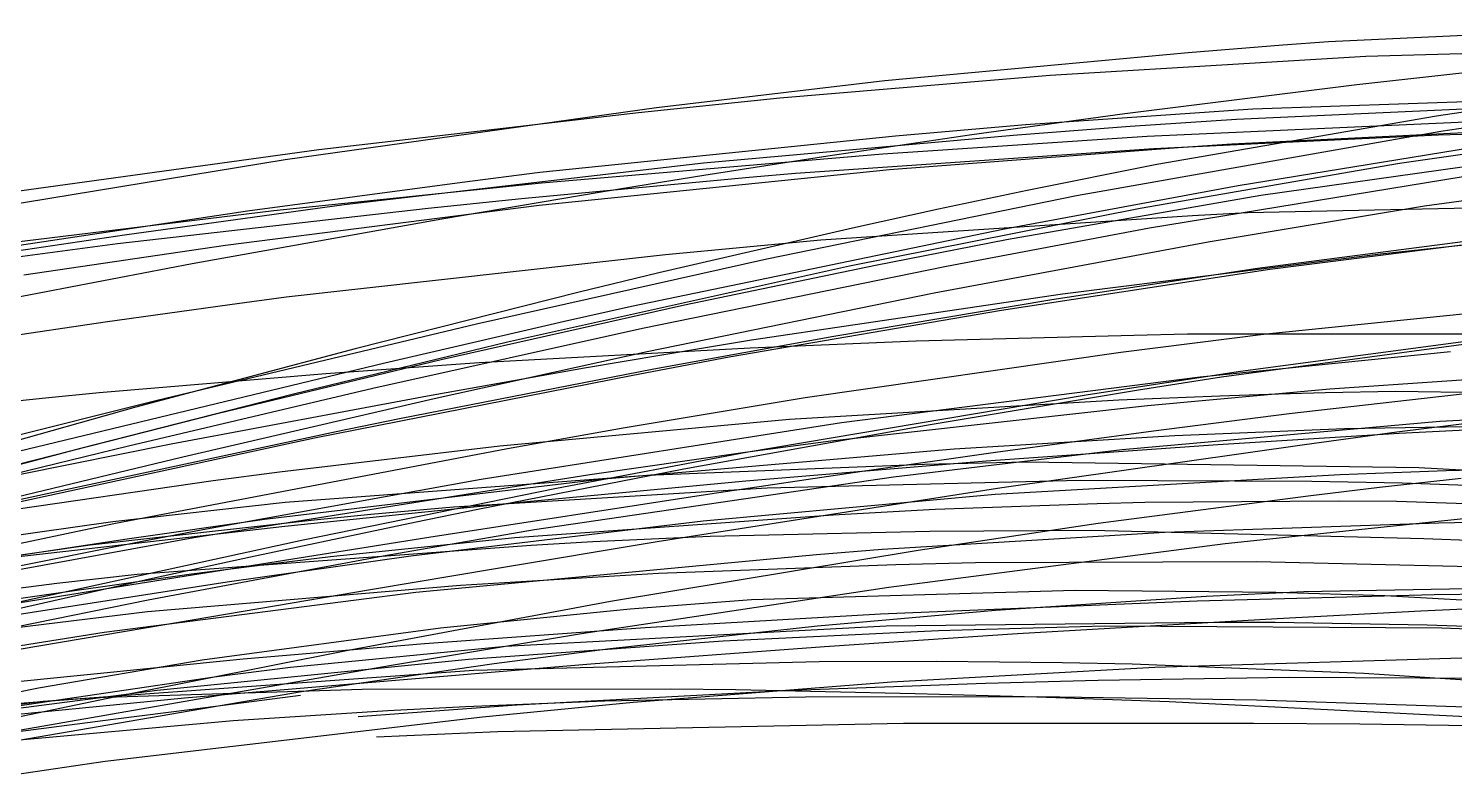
# Model space of a CAD drawing. Header units: metres. Extents: x -663 to 215, y -40 to 703.
# Drawn here: x -60.8 to 15.7, y 332.8 to 372.9 of the extents above; entities that cross this region are included whole.
import ezdxf

# ---------------------------------------------------------------- set-up
doc = ezdxf.new("R2010")
doc.units = ezdxf.units.M

msp = doc.modelspace()

# ---------------------------------------------------------------- linework, layer by layer
for p, q in [((8.971, 372.19, -2354.521), (6.527, 372.014, -2353.66)), ((24.241, 372.91, -2360.188), (8.971, 372.19, -2354.521)), ((1.434, 371.615, -2351.887), (-14.849, 370.107, -2346.401)), ((10.974, 371.408, -2351.732), (-5.978, 370.392, -2345.881)), ((6.527, 372.014, -2353.66), (1.434, 371.615, -2351.887)), ((29.881, 371.963, -2358.74), (10.974, 371.408, -2351.732)), ((17.504, 370.664, -2352.966), (10.504, 369.881, -2350.769)), ((-14.849, 370.107, -2346.401), (-27.119, 368.654, -2342.521)), ((-5.978, 370.392, -2345.881), (-20.491, 369.168, -2341.203)), ((10.504, 369.881, -2350.769), (-1.959, 368.34, -2347.032)), ((-20.491, 369.168, -2341.203), (-28.081, 368.392, -2338.891)), ((24.094, 369.24, -2351.212), (4.908, 368.578, -2343.904)), ((23.129, 369.453, -2368.657), (14.773, 368.207, -2366.106)), ((26.558, 369.14, -2357.224), (15.007, 367.378, -2354.319)), ((-27.119, 368.654, -2342.521), (-47.048, 365.871, -2336.575)), ((-28.081, 368.392, -2338.891), (-45.242, 366.41, -2333.894)), ((4.908, 368.578, -2343.904), (-7.3, 367.749, -2339.655)), ((17.74, 368.658, -2347.291), (4.043, 368.037, -2342.241)), ((-7.3, 367.749, -2339.655), (-14.286, 367.142, -2337.369)), ((-1.959, 368.34, -2347.032), (-10.174, 367.204, -2344.712)), ((-1.68, 367.657, -2340.227), (-7.958, 367.179, -2338.071)), ((4.043, 368.037, -2342.241), (-1.68, 367.657, -2340.227)), ((17.132, 367.918, -2353.595), (-0.754, 367.12, -2347.307)), ((14.773, 368.207, -2366.106), (-0.238, 365.617, -2361.544)), ((28.464, 367.931, -2368.586), (12.793, 365.667, -2364.169)), ((30.649, 367.586, -2359.2), (14.888, 367.189, -2353.331)), ((-14.286, 367.142, -2337.369), (-33.378, 365.177, -2331.473)), ((-7.958, 367.179, -2338.071), (-24.594, 365.68, -2332.571)), ((-10.174, 367.204, -2344.712), (-17.92, 366.06, -2342.611)), ((-0.754, 367.12, -2347.307), (-14.964, 366.173, -2342.667)), ((15.007, 367.378, -2354.319), (-4.552, 363.924, -2349.27)), ((14.888, 367.189, -2353.331), (-0.404, 366.458, -2347.979)), ((16.264, 367.314, -2347.238), (3.781, 366.701, -2342.687)), ((19.258, 366.927, -2359.261), (4.13, 364.476, -2354.962)), ((-45.242, 366.41, -2333.894), (-62.729, 363.998, -2329.195)), ((-14.964, 366.173, -2342.667), (-33.286, 364.619, -2337.082)), ((-17.92, 366.06, -2342.611), (-24.566, 365.024, -2340.871)), ((-0.404, 366.458, -2347.979), (-19.64, 365.131, -2341.681)), ((0.907, 366.509, -2341.684), (-14.606, 365.32, -2336.41)), ((3.781, 366.701, -2342.687), (0.907, 366.509, -2341.684)), ((24.294, 366.615, -2369.599), (5.333, 363.955, -2364.495)), ((-47.048, 365.871, -2336.575), (-62.298, 363.356, -2332.351)), ((-24.594, 365.68, -2332.571), (-43.891, 363.457, -2326.667)), ((-14.606, 365.32, -2336.41), (-33.419, 363.407, -2330.476)), ((-0.238, 365.617, -2361.544), (-7.201, 364.225, -2359.44)), ((12.793, 365.667, -2364.169), (-1.141, 363.245, -2360.188)), ((30.657, 365.628, -2366.437), (14.131, 363.37, -2361.47)), ((-37.542, 364.652, -2330.301), (-49.078, 363.101, -2327.17)), ((-33.286, 364.619, -2337.082), (-47.664, 363.119, -2333.039)), ((-33.378, 365.177, -2331.473), (-37.542, 364.652, -2330.301)), ((-22.136, 364.913, -2340.914), (-34.367, 363.776, -2337.232)), ((-27.567, 364.538, -2340.105), (-30.084, 364.124, -2339.471)), ((-24.566, 365.024, -2340.871), (-27.567, 364.538, -2340.105)), ((-19.64, 365.131, -2341.681), (-22.136, 364.913, -2340.914)), ((16.212, 364.944, -2361.36), (-0.631, 362.197, -2356.069)), ((-34.367, 363.776, -2337.232), (-39.368, 363.252, -2335.791)), ((-30.084, 364.124, -2339.471), (-38.65, 362.678, -2337.348)), ((-4.552, 363.924, -2349.27), (-21.183, 360.528, -2344.81)), ((-7.201, 364.225, -2359.44), (-11.962, 363.216, -2358.004)), ((4.13, 364.476, -2354.962), (-8.513, 362.118, -2351.288)), ((5.333, 363.955, -2364.495), (-8.309, 361.57, -2360.739)), ((-47.664, 363.119, -2333.039), (-64.75, 361.054, -2328.555)), ((-49.078, 363.101, -2327.17), (-61.687, 361.205, -2323.985)), ((-39.368, 363.252, -2335.791), (-56.053, 361.353, -2331.138)), ((-43.891, 363.457, -2326.667), (-55.691, 361.829, -2323.341)), ((-33.419, 363.407, -2330.476), (-50.265, 361.268, -2325.607)), ((-1.141, 363.245, -2360.188), (-16.751, 360.154, -2355.661)), ((-11.962, 363.216, -2358.004), (-16.585, 362.198, -2356.612)), ((4.632, 363.015, -2344.436), (1.665, 362.859, -2343.33)), ((14.131, 363.37, -2361.47), (2.522, 361.444, -2357.854)), ((24.113, 363.425, -2352.147), (4.632, 363.015, -2344.436)), ((-38.65, 362.678, -2337.348), (-52.054, 360.291, -2334.156)), ((1.665, 362.859, -2343.33), (-18.291, 361.554, -2336.113)), ((23.563, 362.225, -2362.501), (5.825, 359.981, -2357.345)), ((-55.691, 361.829, -2323.341), (-61.476, 360.96, -2321.788)), ((-8.513, 362.118, -2351.288), (-28.448, 357.994, -2345.366)), ((-16.585, 362.198, -2356.612), (-26.983, 359.805, -2353.487)), ((-18.291, 361.554, -2336.113), (-26.637, 360.766, -2333.314)), ((-8.309, 361.57, -2360.739), (-15.359, 360.191, -2358.762)), ((-0.631, 362.197, -2356.069), (-11.538, 360.145, -2352.542)), ((20.85, 362.069, -2362.514), (5.163, 360.026, -2357.985)), ((21.478, 361.851, -2361.487), (11.768, 360.8, -2358.856)), ((-56.053, 361.353, -2331.138), (-71.88, 359.263, -2327.006)), ((-50.265, 361.268, -2325.607), (-61.092, 359.684, -2322.703)), ((-26.637, 360.766, -2333.314), (-47.002, 358.494, -2326.839)), ((2.522, 361.444, -2357.854), (-12.201, 358.715, -2353.15)), ((11.768, 360.8, -2358.856), (-5.314, 358.659, -2354.328)), ((-52.054, 360.291, -2334.156), (-73.229, 356.23, -2329.384)), ((-21.183, 360.528, -2344.81), (-36.785, 357.045, -2340.489)), ((-16.751, 360.154, -2355.661), (-35.117, 356.077, -2350.238)), ((-11.538, 360.145, -2352.542), (-27.859, 356.806, -2347.163)), ((-15.359, 360.191, -2358.762), (-25.601, 358.061, -2355.852)), ((5.825, 359.981, -2357.345), (-8.58, 357.786, -2353.311)), ((5.163, 360.026, -2357.985), (-5.882, 358.345, -2354.874)), ((-26.983, 359.805, -2353.487), (-31.267, 358.761, -2352.202)), ((-47.002, 358.494, -2326.839), (-50.029, 358.089, -2325.95)), ((-31.267, 358.761, -2352.202), (-43.291, 355.729, -2348.602)), ((-12.201, 358.715, -2353.15), (-27.614, 355.555, -2348.095)), ((-5.314, 358.659, -2354.328), (-22.006, 356.182, -2350.005)), ((-50.029, 358.089, -2325.95), (-56.713, 357.16, -2324.027)), ((-25.601, 358.061, -2355.852), (-38.678, 355.131, -2352.07)), ((-28.448, 357.994, -2345.366), (-32.045, 357.182, -2344.274)), ((-8.58, 357.786, -2353.311), (-23.211, 355.266, -2349.303)), ((-5.882, 358.345, -2354.874), (-17.588, 356.382, -2351.619)), ((21.553, 358.128, -2359.009), (5.619, 356.512, -2354.477)), ((-56.713, 357.16, -2324.027), (-66.633, 355.69, -2321.281)), ((-36.785, 357.045, -2340.489), (-53.934, 352.957, -2335.602)), ((-32.045, 357.182, -2344.274), (-41.709, 354.953, -2341.325)), ((-27.859, 356.806, -2347.163), (-42.341, 353.586, -2342.299)), ((-17.588, 356.382, -2351.619), (-27.257, 354.622, -2348.954)), ((-22.006, 356.182, -2350.005), (-24.589, 355.757, -2349.343)), ((-13.175, 356.129, -2334.935), (-22.086, 355.761, -2332.02)), ((-1.482, 356.446, -2338.892), (-13.175, 356.129, -2334.935)), ((5.619, 356.512, -2354.477), (-2.179, 355.523, -2352.238)), ((1.395, 356.506, -2339.88), (-1.482, 356.446, -2338.892)), ((21.364, 356.514, -2347.041), (1.395, 356.506, -2339.88)), ((18.84, 356.315, -2361.647), (3.23, 354.194, -2357.147)), ((18.691, 356.43, -2360.595), (4.241, 354.511, -2356.367)), ((-43.291, 355.729, -2348.602), (-55.142, 352.565, -2345.061)), ((-35.117, 356.077, -2350.238), (-46.612, 353.286, -2346.781)), ((-27.614, 355.555, -2348.095), (-39.056, 353.03, -2344.264)), ((-22.086, 355.761, -2332.02), (-36.629, 354.966, -2327.418)), ((-24.589, 355.757, -2349.343), (-30.983, 354.677, -2347.706)), ((-2.179, 355.523, -2352.238), (-19.129, 353.09, -2347.336)), ((15.519, 355.562, -2356.048), (2.083, 354.195, -2352.332)), ((-41.709, 354.953, -2341.325), (-61.373, 350.209, -2335.247)), ((-38.678, 355.131, -2352.07), (-50.71, 352.232, -2348.515)), ((-36.629, 354.966, -2327.418), (-44.877, 354.377, -2324.922)), ((-27.257, 354.622, -2348.954), (-40.923, 351.961, -2345.205)), ((-30.983, 354.677, -2347.706), (-39.402, 353.188, -2345.553)), ((-23.211, 355.266, -2349.303), (-28.391, 354.293, -2347.902)), ((-44.877, 354.377, -2324.922), (-57.05, 353.36, -2321.358)), ((-28.391, 354.293, -2347.902), (-45.483, 350.919, -2343.303)), ((2.083, 354.195, -2352.332), (-17.178, 351.743, -2346.935)), ((4.241, 354.511, -2356.367), (-3.94, 353.255, -2353.92)), ((3.23, 354.194, -2357.147), (-1.224, 353.498, -2355.83)), ((23.458, 354.531, -2357.97), (9.04, 353.565, -2354.331)), ((-59.93, 353.083, -2320.546), (-73.504, 351.671, -2316.797)), ((-57.05, 353.36, -2321.358), (-59.93, 353.083, -2320.546)), ((-46.612, 353.286, -2346.781), (-58.047, 350.375, -2343.301)), ((-42.341, 353.586, -2342.299), (-55.47, 350.501, -2337.839)), ((-39.402, 353.188, -2345.553), (-53.17, 350.604, -2342.031)), ((-39.056, 353.03, -2344.264), (-52.55, 349.914, -2339.688)), ((-19.129, 353.09, -2347.336), (-28.904, 351.464, -2344.483)), ((-3.94, 353.255, -2353.92), (-22.294, 350.157, -2348.34)), ((-1.224, 353.498, -2355.83), (-12.417, 351.652, -2352.484)), ((3.146, 353.188, -2352.437), (-2.287, 352.968, -2351.062)), ((9.04, 353.565, -2354.331), (-0.752, 352.667, -2351.863)), ((6.295, 353.29, -2353.232), (3.146, 353.188, -2352.437)), ((8.803, 353.356, -2353.864), (6.295, 353.29, -2353.232)), ((19.674, 353.687, -2336.196), (6.855, 352.227, -2333.602)), ((12.574, 353.426, -2354.814), (8.803, 353.356, -2353.864)), ((28.338, 353.231, -2358.782), (12.574, 353.426, -2354.814)), ((-55.142, 352.565, -2345.061), (-73.358, 347.457, -2339.632)), ((-53.934, 352.957, -2335.602), (-66.556, 349.795, -2331.913)), ((-2.287, 352.968, -2351.062), (-19.962, 351.937, -2346.564)), ((-0.752, 352.667, -2351.863), (-17.753, 350.769, -2347.566)), ((21.87, 352.388, -2334.136), (12.649, 351.241, -2332.638)), ((29.326, 352.603, -2361.932), (14.952, 351.814, -2358.106)), ((-50.71, 352.232, -2348.515), (-62.463, 349.238, -2344.974)), ((-40.923, 351.961, -2345.205), (-44.309, 351.26, -2344.277)), ((-17.178, 351.743, -2346.935), (-36.534, 348.714, -2341.424)), ((-19.962, 351.937, -2346.564), (-35.535, 350.505, -2342.548)), ((-12.417, 351.652, -2352.484), (-25.652, 349.263, -2348.451)), ((14.952, 351.814, -2358.106), (-2.098, 350.308, -2353.51)), ((6.855, 352.227, -2333.602), (-0.417, 351.299, -2332.153)), ((21.254, 351.611, -2354.925), (9.833, 351.422, -2351.88)), ((19.826, 351.547, -2337.572), (12.779, 351.173, -2335.142)), ((-45.483, 350.919, -2343.303), (-63.071, 347.115, -2338.591)), ((-44.309, 351.26, -2344.277), (-62.658, 347.328, -2339.247)), ((-28.904, 351.464, -2344.483), (-35.108, 350.358, -2342.665)), ((-17.753, 350.769, -2347.566), (-22.349, 350.153, -2346.397)), ((0.723, 351.054, -2349.464), (-11.121, 350.339, -2346.328)), ((-0.417, 351.299, -2332.153), (-8.904, 350.15, -2330.474)), ((9.833, 351.422, -2351.88), (0.723, 351.054, -2349.464)), ((12.779, 351.173, -2335.142), (3.039, 350.577, -2331.887)), ((12.649, 351.241, -2332.638), (7.684, 350.574, -2331.834)), ((-55.47, 350.501, -2337.839), (-76.016, 345.464, -2330.812)), ((-58.047, 350.375, -2343.301), (-72.01, 346.677, -2339.001)), ((-53.17, 350.604, -2342.031), (-61.355, 348.962, -2339.928)), ((-35.108, 350.358, -2342.665), (-56.259, 346.328, -2336.447)), ((-35.535, 350.505, -2342.548), (-47.355, 349.109, -2339.462)), ((-22.294, 350.157, -2348.34), (-32.478, 348.221, -2345.179)), ((-11.121, 350.339, -2346.328), (-30.135, 348.701, -2341.294)), ((-22.349, 350.153, -2346.397), (-25.345, 349.733, -2345.633)), ((-8.904, 350.15, -2330.474), (-16.065, 349.13, -2329.066)), ((-2.098, 350.308, -2353.51), (-14.391, 348.827, -2350.132)), ((3.039, 350.577, -2331.887), (-9.416, 349.687, -2327.898)), ((7.684, 350.574, -2331.834), (-8.576, 348.257, -2329.197)), ((-52.55, 349.914, -2339.688), (-69.192, 345.905, -2333.982)), ((-25.652, 349.263, -2348.451), (-36.708, 347.099, -2345.024)), ((-25.345, 349.733, -2345.633), (-30.697, 348.954, -2344.266)), ((-12.72, 349.512, -2303.274), (-27.615, 348.924, -2299.017)), ((-9.416, 349.687, -2327.898), (-22.32, 348.617, -2323.973)), ((-7.283, 349.634, -2304.916), (-12.72, 349.512, -2303.274)), ((13.818, 349.334, -2312.079), (-7.283, 349.634, -2304.916)), ((32.356, 348.296, -2319.139), (13.818, 349.334, -2312.079)), ((20.421, 349.314, -2351.335), (15.299, 349.176, -2350.02)), ((-50.929, 348.63, -2338.523), (-68.698, 346.057, -2333.827)), ((-30.697, 348.954, -2344.266), (-51.951, 345.584, -2338.809)), ((-36.534, 348.714, -2341.424), (-51.472, 346.017, -2337.121)), ((-47.355, 349.109, -2339.462), (-50.929, 348.63, -2338.523)), ((-30.135, 348.701, -2341.294), (-48.169, 346.564, -2336.507)), ((-27.615, 348.924, -2299.017), (-47.046, 347.475, -2294.064)), ((-22.32, 348.617, -2323.973), (-35.006, 347.428, -2320.312)), ((-14.391, 348.827, -2350.132), (-33.656, 346.009, -2344.738)), ((-16.065, 349.13, -2329.066), (-24.244, 347.92, -2327.468)), ((-4.369, 348.651, -2304.36), (-21.178, 348.24, -2298.829)), ((9.61, 348.958, -2348.561), (-8.919, 347.901, -2343.806)), ((8.082, 348.603, -2308.798), (-4.369, 348.651, -2304.36)), ((12.924, 348.514, -2310.591), (8.082, 348.603, -2308.798)), ((15.299, 349.176, -2350.02), (9.61, 348.958, -2348.561)), ((16.1, 348.766, -2331.31), (11.722, 348.276, -2330.336)), ((23.047, 348.14, -2314.514), (12.924, 348.514, -2310.591)), ((-32.478, 348.221, -2345.179), (-46.087, 345.462, -2340.909)), ((-24.244, 347.92, -2327.468), (-39.342, 345.599, -2324.541)), ((-21.178, 348.24, -2298.829), (-38.008, 347.229, -2293.843)), ((-8.576, 348.257, -2329.197), (-27.075, 345.356, -2326.158)), ((-8.919, 347.901, -2343.806), (-24.605, 346.465, -2339.76)), ((7.885, 347.815, -2329.497), (-3.399, 346.342, -2327.076)), ((11.722, 348.276, -2330.336), (7.885, 347.815, -2329.497)), ((-47.046, 347.475, -2294.064), (-56.316, 346.431, -2291.962)), ((-35.006, 347.428, -2320.312), (-47.065, 346.179, -2317.006)), ((-38.008, 347.229, -2293.843), (-42.446, 346.831, -2292.639)), ((-36.708, 347.099, -2345.024), (-40.019, 346.418, -2343.987)), ((-12.149, 347.092, -2301.172), (-17.62, 346.802, -2299.514)), ((-3.439, 347.401, -2303.959), (-12.149, 347.092, -2301.172)), ((-0.894, 347.468, -2304.795), (-3.439, 347.401, -2303.959)), ((9.5, 347.542, -2308.404), (-0.894, 347.468, -2304.795)), ((19.631, 346.95, -2334.579), (3.43, 345.259, -2331.269)), ((12.632, 347.527, -2309.524), (9.5, 347.542, -2308.404)), ((26.733, 347.071, -2314.908), (12.632, 347.527, -2309.524)), ((-56.316, 346.431, -2291.962), (-74.766, 343.846, -2288.068)), ((-47.065, 346.179, -2317.006), (-61.665, 344.527, -2313.203)), ((-56.259, 346.328, -2336.447), (-61.347, 345.262, -2334.947)), ((-45.491, 346.53, -2291.834), (-57.531, 345.194, -2288.75)), ((-48.169, 346.564, -2336.507), (-55.548, 345.516, -2334.546)), ((-40.019, 346.418, -2343.987), (-48.913, 344.548, -2341.19)), ((-42.446, 346.831, -2292.639), (-45.491, 346.53, -2291.834)), ((-24.605, 346.465, -2339.76), (-40.308, 344.598, -2335.682)), ((-17.62, 346.802, -2299.514), (-34.728, 345.586, -2294.62)), ((-3.399, 346.342, -2327.076), (-13.068, 344.901, -2325.068)), ((14.905, 346.366, -2310.402), (0.192, 345.87, -2305.279)), ((20.603, 346.473, -2312.474), (14.905, 346.366, -2310.402)), ((-46.087, 345.462, -2340.909), (-67.194, 340.852, -2334.219)), ((-55.548, 345.516, -2334.546), (-66.298, 343.869, -2331.691)), ((-51.951, 345.584, -2338.809), (-61.747, 343.798, -2336.269)), ((-39.342, 345.599, -2324.541), (-55.729, 342.985, -2321.411)), ((-51.472, 346.017, -2337.121), (-54.816, 345.367, -2336.153)), ((-34.728, 345.586, -2294.62), (-44.624, 344.56, -2292.078)), ((-33.656, 346.009, -2344.738), (-41.786, 344.596, -2342.412)), ((-24.237, 345.646, -2295.922), (-30.532, 345.364, -2293.97)), ((-12.436, 345.923, -2299.892), (-24.237, 345.646, -2295.922)), ((0.192, 345.87, -2305.279), (-15.002, 344.957, -2300.416)), ((-3.756, 345.964, -2303.025), (-12.436, 345.923, -2299.892)), ((14.094, 345.524, -2310.177), (-3.756, 345.964, -2303.025)), ((16.975, 345.416, -2311.378), (14.094, 345.524, -2310.177)), ((-57.531, 345.194, -2288.75), (-79.107, 342.088, -2283.674)), ((-54.816, 345.367, -2336.153), (-64.476, 343.439, -2333.352)), ((-33.85, 345.175, -2292.984), (-55.007, 343.608, -2287.073)), ((-18.514, 344.673, -2299.37), (-40.038, 342.647, -2293.246)), ((-27.075, 345.356, -2326.158), (-35.766, 343.913, -2324.7)), ((-30.532, 345.364, -2293.97), (-33.85, 345.175, -2292.984)), ((-13.068, 344.901, -2325.068), (-29.586, 342.159, -2321.726)), ((-15.002, 344.957, -2300.416), (-18.514, 344.673, -2299.37)), ((3.43, 345.259, -2331.269), (-14.638, 342.919, -2327.647)), ((-41.786, 344.596, -2342.412), (-54.413, 342.229, -2338.761)), ((-48.913, 344.548, -2341.19), (-54.012, 343.439, -2339.577)), ((-48.004, 344.149, -2291.258), (-52.078, 343.623, -2290.294)), ((-40.308, 344.598, -2335.682), (-50.172, 343.204, -2333.105)), ((-44.624, 344.56, -2292.078), (-48.004, 344.149, -2291.258)), ((-35.766, 343.913, -2324.7), (-42.372, 342.801, -2323.577)), ((-14.262, 344.128, -2300.557), (-27.014, 343.66, -2296.203)), ((-9.988, 344.235, -2302.088), (-14.262, 344.128, -2300.557)), ((5.111, 344.288, -2307.985), (-9.988, 344.235, -2302.088)), ((20.752, 343.92, -2314.694), (5.111, 344.288, -2307.985)), ((-54.012, 343.439, -2339.577), (-74.847, 338.745, -2332.953)), ((-59.308, 343.125, -2286.023), (-70.29, 341.729, -2283.46)), ((-52.078, 343.623, -2290.294), (-64.054, 341.921, -2287.571)), ((-50.172, 343.204, -2333.105), (-62.248, 341.32, -2329.941)), ((-55.007, 343.608, -2287.073), (-59.308, 343.125, -2286.023)), ((-27.014, 343.66, -2296.203), (-37.64, 343.025, -2292.9)), ((-55.729, 342.985, -2321.411), (-75.559, 339.793, -2317.717)), ((-40.038, 342.647, -2293.246), (-56.777, 340.506, -2289.001)), ((-42.372, 342.801, -2323.577), (-54.574, 340.732, -2321.481)), ((-37.64, 343.025, -2292.9), (-54.44, 341.609, -2288.152)), ((-14.638, 342.919, -2327.647), (-31.137, 340.42, -2324.346)), ((-4.623, 342.755, -2304.463), (-22.019, 342.243, -2297.818)), ((2.398, 342.422, -2317.816), (-8.914, 341.684, -2314.695)), ((6.139, 342.65, -2308.852), (-4.623, 342.755, -2304.463)), ((14.657, 342.517, -2325.698), (1.92, 342.172, -2321.456)), ((7.652, 342.689, -2319.296), (2.398, 342.422, -2317.816)), ((12.009, 342.464, -2311.324), (6.139, 342.65, -2308.852)), ((26.695, 343.035, -2324.922), (7.652, 342.689, -2319.296)), ((20.301, 342.01, -2314.916), (12.009, 342.464, -2311.324)), ((32.044, 342.718, -2332.017), (14.657, 342.517, -2325.698)), ((-54.44, 341.609, -2288.152), (-74.17, 339.201, -2283.282)), ((-54.413, 342.229, -2338.761), (-64.242, 340.23, -2335.883)), ((-29.586, 342.159, -2321.726), (-43.757, 339.521, -2318.94)), ((-28.527, 341.747, -2295.55), (-38.718, 340.726, -2292.183)), ((-22.019, 342.243, -2297.818), (-28.527, 341.747, -2295.55)), ((-8.914, 341.684, -2314.695), (-18.473, 340.841, -2312.146)), ((1.92, 342.172, -2321.456), (-15.078, 341.475, -2316.219)), ((13.937, 341.635, -2328.08), (6.214, 341.231, -2325.42)), ((18.408, 341.853, -2329.67), (13.937, 341.635, -2328.08)), ((-14.783, 340.831, -2299.188), (-35.228, 339.752, -2290.103)), ((-18.473, 340.841, -2312.146), (-29.597, 339.627, -2309.266)), ((-15.078, 341.475, -2316.219), (-27.718, 340.746, -2312.672)), ((2.832, 341.042, -2307.476), (-14.783, 340.831, -2299.188)), ((-3.067, 340.837, -2303.021), (-11.96, 340.586, -2299.738)), ((6.214, 341.231, -2325.42), (-7.725, 340.419, -2320.897)), ((15.054, 340.738, -2310.281), (-3.067, 340.837, -2303.021)), ((6.105, 341.034, -2309.041), (2.832, 341.042, -2307.476)), ((14.282, 340.899, -2312.994), (6.105, 341.034, -2309.041)), ((24.203, 340.554, -2317.828), (14.282, 340.899, -2312.994)), ((-56.777, 340.506, -2289.001), (-80.019, 336.799, -2283.646)), ((-54.574, 340.732, -2321.481), (-72.517, 337.695, -2318.341)), ((-38.718, 340.726, -2292.183), (-51.504, 339.01, -2288.29)), ((-31.137, 340.42, -2324.346), (-41.448, 338.71, -2322.267)), ((-27.718, 340.746, -2312.672), (-39.574, 339.896, -2309.582)), ((-23.534, 340.032, -2295.697), (-37.204, 339.053, -2291.261)), ((-11.96, 340.586, -2299.738), (-23.534, 340.032, -2295.697)), ((-7.725, 340.419, -2320.897), (-18.091, 339.729, -2317.82)), ((27.387, 340.279, -2315.528), (15.054, 340.738, -2310.281)), ((-43.757, 339.521, -2318.94), (-55.721, 337.134, -2316.63)), ((-39.574, 339.896, -2309.582), (-49.306, 339.067, -2307.208)), ((-35.228, 339.752, -2290.103), (-46.769, 338.614, -2285.385)), ((-29.597, 339.627, -2309.266), (-35.825, 338.817, -2307.7)), ((-18.091, 339.729, -2317.82), (-30.635, 338.805, -2314.386)), ((-49.306, 339.067, -2307.208), (-66.313, 337.363, -2303.319)), ((-41.448, 338.71, -2322.267), (-61.661, 335.178, -2318.148)), ((-51.504, 339.01, -2288.29), (-60.295, 337.514, -2285.853)), ((-37.204, 339.053, -2291.261), (-53.928, 337.394, -2286.3)), ((-30.635, 338.805, -2314.386), (-52.461, 336.98, -2309.069)), ((-46.769, 338.614, -2285.385), (-50.866, 338.097, -2283.802)), ((-35.825, 338.817, -2307.7), (-46.184, 337.312, -2305.144)), ((-18.372, 338.926, -2305.31), (-36.914, 338.467, -2298.196)), ((-12.073, 338.949, -2307.781), (-18.372, 338.926, -2305.31)), ((-0.351, 338.619, -2312.258), (-14.484, 337.828, -2307.877)), ((-5.305, 338.876, -2310.467), (-12.073, 338.949, -2307.781)), ((-1.571, 338.801, -2311.957), (-5.305, 338.876, -2310.467)), ((10.876, 338.295, -2316.948), (-1.571, 338.801, -2311.957)), ((17.309, 339.155, -2318.07), (-0.351, 338.619, -2312.258)), ((-50.866, 338.097, -2283.802), (-65.592, 335.941, -2278.361)), ((-36.914, 338.467, -2298.196), (-60.044, 336.804, -2289.911)), ((-14.484, 337.828, -2307.877), (-28.37, 336.745, -2303.805)), ((-9.439, 337.76, -2306.159), (-20.294, 337.362, -2300.334)), ((-3.395, 337.926, -2309.569), (-9.439, 337.76, -2306.159)), ((6.861, 338.09, -2315.695), (-3.395, 337.926, -2309.569)), ((23.883, 337.991, -2326.568), (6.861, 338.09, -2315.695)), ((23.506, 337.48, -2321.988), (10.876, 338.295, -2316.948)), ((-60.295, 337.514, -2285.853), (-83.109, 332.827, -2280.148)), ((-57.264, 336.991, -2283.003), (-80.517, 335.234, -2274.912)), ((-53.928, 337.394, -2286.3), (-69.537, 335.369, -2282.123)), ((-55.721, 337.134, -2316.63), (-69.437, 334.279, -2314.015)), ((-46.184, 337.312, -2305.144), (-67.04, 333.723, -2300.162)), ((-52.461, 336.98, -2309.069), (-66.182, 335.635, -2306.241)), ((-42.914, 337.443, -2288.647), (-57.264, 336.991, -2283.003)), ((-46.224, 337.11, -2314.517), (-51.913, 336.388, -2313.126)), ((-26.347, 337.453, -2295.954), (-42.914, 337.443, -2288.647)), ((-20.294, 337.362, -2300.334), (-34.62, 336.606, -2293.265)), ((-19.109, 337.037, -2303.8), (-29.884, 336.812, -2299.562)), ((-22.851, 337.417, -2297.569), (-26.347, 337.453, -2295.954)), ((-13.224, 337.216, -2302.258), (-22.851, 337.417, -2297.569)), ((-6.642, 337.054, -2308.849), (-19.109, 337.037, -2303.8)), ((-6.692, 337.026, -2305.585), (-13.224, 337.216, -2302.258)), ((0.423, 336.771, -2309.354), (-6.692, 337.026, -2305.585)), ((5.104, 336.869, -2313.691), (-6.642, 337.054, -2308.849)), ((-60.044, 336.804, -2289.911), (-75.016, 334.895, -2285.124)), ((-51.913, 336.388, -2313.126), (-56.29, 335.829, -2312.087)), ((-41.549, 336.293, -2295.177), (-49.843, 335.752, -2292.197)), ((-34.62, 336.606, -2293.265), (-43.141, 335.979, -2289.441)), ((-37.377, 336.516, -2296.716), (-41.549, 336.293, -2295.177)), ((-29.884, 336.812, -2299.562), (-37.377, 336.516, -2296.716)), ((-28.37, 336.745, -2303.805), (-36.449, 335.951, -2301.556)), ((18.879, 335.853, -2319.773), (0.423, 336.771, -2309.354)), ((18.412, 336.427, -2319.215), (5.104, 336.869, -2313.691)), ((-56.29, 335.829, -2312.087), (-67.363, 334.404, -2309.546)), ((-49.843, 335.752, -2292.197), (-66.606, 334.236, -2286.527)), ((-36.449, 335.951, -2301.556), (-56.728, 333.573, -2296.174)), ((-13.84, 335.609, -2302.17), (-35.626, 335.163, -2292.144)), ((4.939, 335.62, -2312.018), (-13.84, 335.609, -2302.17)), ((10.663, 335.574, -2315.183), (4.939, 335.62, -2312.018)), ((16.594, 335.492, -2318.565), (10.663, 335.574, -2315.183)), ((-35.626, 335.163, -2292.144), (-42.143, 334.874, -2289.517)), ((-56.728, 333.573, -2296.174), (-61.565, 332.864, -2294.98))]:
    msp.add_line(p, q)

doc.saveas('drawing.dxf')
